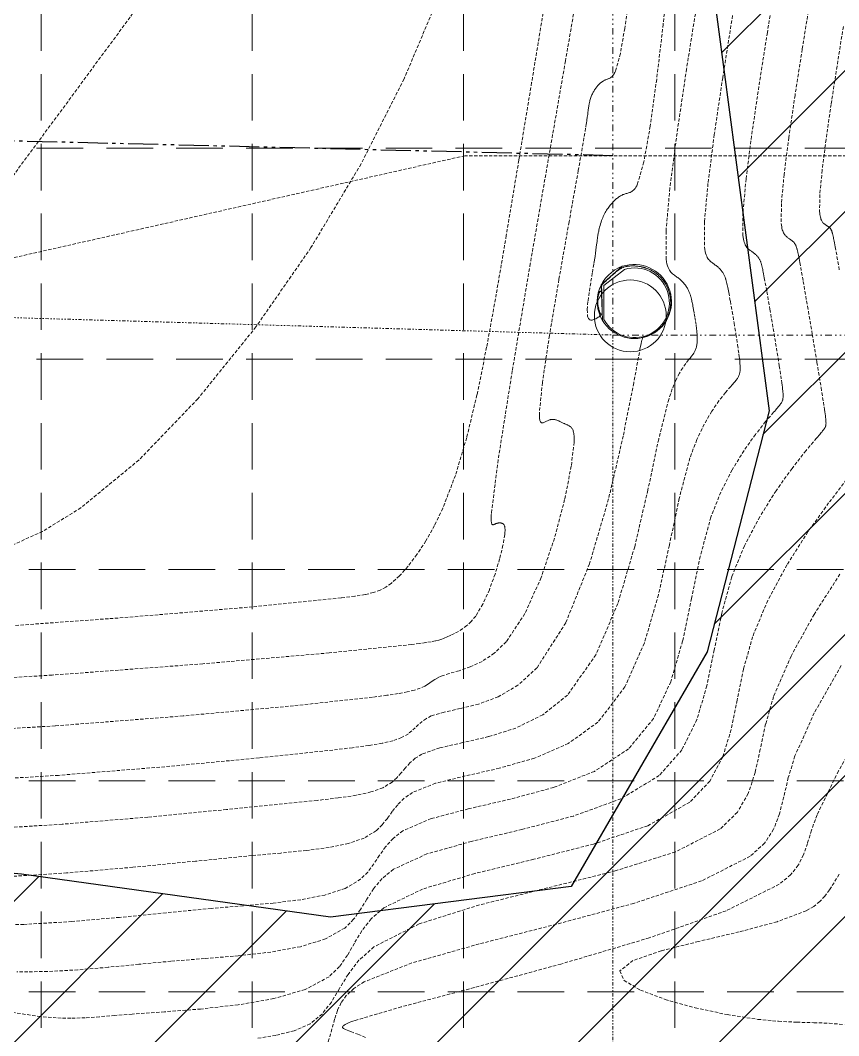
# Model space of a CAD drawing. Extents: x 299711 to 300729, y 199411 to 200048.
# Drawn here: x 300472.3 to 300533.8, y 199932.3 to 200008.7 of the extents above; entities that cross this region are included whole.
import ezdxf

# ---------------------------------------------------------------- set-up
doc = ezdxf.new("R2010")
doc.units = 0
doc.header["$MEASUREMENT"] = 0
for name, pattern in [('DIVIDE', [1.25, 0.5, -0.25, 0, -0.25, 0, -0.25]), ('DIVIDE2', [0.625, 0.25, -0.125, 0, -0.125, 0, -0.125]), ('HIDDEN', [0.375, 0.25, -0.125]), ('PHANTOM', [3.8, 2.25, -0.35, 0.25, -0.35, 0.25, -0.35])]:
    doc.linetypes.add(name, pattern=pattern)
for name, color, linetype in [('BASE-30', 252, 'Continuous'), ('BASE-39', 252, 'Continuous'), ('BOUND-13', 7, 'Continuous'), ('BOUND-17', 7, 'Continuous'), ('BOUND-30', 7, 'Continuous'), ('BOUND-9', 7, 'Continuous'), ('CONT-1', 252, 'Continuous'), ('CONT-2', 252, 'Continuous'), ('FIRM ON CONTOUR', 6, 'Continuous'), ('GRID', 254, 'HIDDEN'), ('PRO-ROW', 1, 'PHANTOM'), ('WATER', 5, 'Continuous')]:
    doc.layers.add(name, color=color, linetype=linetype)

msp = doc.modelspace()

# ---------------------------------------------------------------- hatches: boundary and pattern name
at = {"layer": 'WATER'}
h = msp.add_hatch(dxfattribs=at)
h.set_pattern_fill('ANSI31', color=256, scale=60, style=0)
h.paths.add_polyline_path([(300024.184, 199948.501), (300022.336, 199944.484), (300033.266, 199938.377), (300054.726, 199935.244), (300069.355, 199934.28), (300082.32, 199931.306), (300102.173, 199930.904), (300137.815, 199933.309), (300145.357, 199934.581), (300150.654, 199936.133), (300216.427, 199929.212), (300239.967, 199935.211), (300309.481, 199930.143), (300388.058, 199931.325), (300401.647, 199934.278), (300431.187, 199932.506), (300460.136, 199930.143), (300468.407, 199924.828), (300479.633, 199924.237), (300485.541, 199921.875), (300518.625, 199923.647), (300538.713, 199920.103), (300525.124, 199922.466), (300533.099, 199864.816), (300538.771, 199829.853), (300537.826, 199784.495), (300528.373, 199740.082), (300530.263, 199724.017), (300532.154, 199712.678), (300534.044, 199695.669), (300534.044, 199677.714), (300534.044, 199662.595), (300533.099, 199645.586), (300531.209, 199633.301), (300531.209, 199613.457), (300531.209, 199603.063), (300531.209, 199589.833), (300531.357, 199574.696), (300530.428, 199553.335), (300539.718, 199544.048), (300551.331, 199541.726), (300549.938, 199549.62), (300551.331, 199555.193), (300545.416, 199554.574), (300540.688, 199561.462), (300536.466, 199582.126), (300537.346, 199596.582), (300538.789, 199622.526), (300540.183, 199640.636), (300539.254, 199661.997), (300539.718, 199694.967), (300536.931, 199713.542), (300535.073, 199727.473), (300535.537, 199739.546), (300544.709, 199775.384), (300545.797, 199796.586), (300544.828, 199821.739), (300545.757, 199845.422), (300538.325, 199864.461), (300537.86, 199884.893), (300536.466, 199912.755), (300537.875, 199929.161), (300536.017, 199947.272), (300545.307, 199971.883), (300539.733, 199994.173), (300535.552, 200011.354), (300523.475, 200017.855), (300528.584, 199979.313), (300523.939, 199961.203), (300513.719, 199943.557), (300495.603, 199941.235), (300472.377, 199944.485), (300446.828, 199946.807), (300411.059, 199943.557), (300349.742, 199935.198), (300335.806, 199937.52), (300307.005, 199940.306), (300271.237, 199943.557), (300240.498, 199942.176), (300214.02, 199942.176), (300175.464, 199943.104), (300151.309, 199946.819), (300105.32, 199947.284), (300086.275, 199945.426), (300062.119, 199943.569), (300053.293, 199943.569)])

# ---------------------------------------------------------------- linework, layer by layer
at = {"layer": 'BASE-30', "linetype": 'Continuous', "lineweight": 0}
msp.add_lwpolyline([(300517.731, 199989.968), (300516.161, 199988.755), (300516.171, 199986.199)], dxfattribs=at)
msp.add_ellipse((300518.473, 199987.453), major_axis=(1.025, -2.413), ratio=0.999757, start_param=4.809221, end_param=9.310137, dxfattribs=at)
at = {"layer": 'BASE-39', "linetype": 'Continuous', "lineweight": 0}
msp.add_circle((300518.154, 199986.468), 2.7, dxfattribs=at)
at = {"layer": 'BOUND-13', "color": 7, "linetype": 'DIVIDE2', "lineweight": 0}
msp.add_lwpolyline([(300000.073, 199553.408), (300000.005, 200000.008), (300516.848, 199985.027), (300516.848, 199553.487), (300000.073, 199553.408)], dxfattribs=at)
at = {"layer": 'BOUND-17', "color": 7, "linetype": 'HIDDEN', "lineweight": 0}
msp.add_lwpolyline([(300612.406, 199998.518), (300505.724, 199998.516), (300434.951, 199982.513), (299854.88, 199982.499)], dxfattribs=at)
at = {"layer": 'BOUND-30', "color": 7, "linetype": 'DIVIDE', "lineweight": 0}
for p, q in [((300516.849, 200029.871), (300516.849, 199985.029)), ((300516.849, 199985.029), (300612.406, 199984.991))]:
    msp.add_line(p, q, dxfattribs=at)
at = {"layer": 'BOUND-9', "color": 253, "linetype": 'Continuous', "lineweight": 0}
msp.add_lwpolyline([(300517.554, 199990.196), (300515.972, 199988.804), (300516.061, 199986.12)], dxfattribs=at)
for centre, major_axis, ratio, start_param, end_param in [((300518.513, 199987.557), (-2.777, -0.626), 0.986353, 4.837919, 6.593322), ((300518.453, 199987.549), (-2.432, 1.404), 0.989991, 1.066022, 5.558304), ((300518.453, 199987.549), (-2.432, 1.404), 0.989991, 1.066022, 5.558304)]:
    msp.add_ellipse(centre, major_axis=major_axis, ratio=ratio, start_param=start_param, end_param=end_param, dxfattribs=at)
at = {"layer": 'CONT-1', "color": 25, "linetype": 'HIDDEN', "lineweight": 0}
for points in [[(300511.656, 200009.61), (300510.737, 200004.013), (300509.773, 199998.177), (300508.828, 199992.514), (300508.078, 199988.109), (300507.354, 199984.115), (300506.623, 199980.519), (300505.853, 199977.309), (300505.008, 199974.473), (300504.057, 199971.998), (300503.436, 199970.705), (300502.782, 199969.541), (300502.113, 199968.516), (300501.445, 199967.636), (300500.796, 199966.911), (300500.18, 199966.349), (300499.778, 199966.059), (300499.351, 199965.834), (300498.85, 199965.656), (300498.226, 199965.51), (300497.431, 199965.38), (300496.415, 199965.25), (300489.745, 199964.579), (300480.032, 199963.769), (300468.725, 199962.952)], [(300525.842, 200009.051), (300525.103, 200004.382), (300524.47, 200000.108), (300523.995, 199996.426), (300523.732, 199993.534), (300523.734, 199991.629), (300523.757, 199991.459), (300523.786, 199991.308), (300523.819, 199991.175), (300523.857, 199991.058), (300523.898, 199990.956), (300523.942, 199990.866), (300523.992, 199990.784), (300524.044, 199990.712), (300524.098, 199990.649), (300524.153, 199990.593), (300524.21, 199990.543), (300524.267, 199990.497), (300524.324, 199990.454), (300524.381, 199990.413), (300524.437, 199990.372), (300524.492, 199990.333), (300524.547, 199990.294), (300524.6, 199990.255), (300524.652, 199990.215), (300524.702, 199990.174), (300524.75, 199990.132), (300524.797, 199990.089), (300524.842, 199990.045), (300524.886, 199990), (300524.926, 199989.955), (300524.965, 199989.91), (300525.002, 199989.863), (300525.038, 199989.816), (300525.072, 199989.769), (300525.104, 199989.721), (300525.133, 199989.674), (300525.161, 199989.627), (300525.187, 199989.579), (300525.213, 199989.531), (300525.236, 199989.481), (300525.259, 199989.43), (300525.275, 199989.391), (300525.291, 199989.351), (300525.306, 199989.309), (300525.32, 199989.265), (300525.335, 199989.22), (300525.349, 199989.172), (300525.361, 199989.13), (300525.373, 199989.085), (300525.385, 199989.038), (300525.398, 199988.989), (300525.41, 199988.936), (300525.423, 199988.88), (300525.442, 199988.792), (300525.462, 199988.696), (300525.484, 199988.591), (300525.506, 199988.477), (300525.53, 199988.353), (300525.556, 199988.218), (300525.676, 199987.564), (300525.813, 199986.785), (300525.958, 199985.941), (300526.097, 199985.089), (300526.221, 199984.289), (300526.32, 199983.6), (300526.342, 199983.424), (300526.362, 199983.263), (300526.378, 199983.116), (300526.391, 199982.98), (300526.402, 199982.856), (300526.409, 199982.743), (300526.414, 199982.643), (300526.415, 199982.552), (300526.415, 199982.468), (300526.411, 199982.39), (300526.406, 199982.318), (300526.398, 199982.251), (300526.387, 199982.19), (300526.375, 199982.133), (300526.359, 199982.078), (300526.341, 199982.024), (300526.32, 199981.972), (300526.297, 199981.92), (300526.271, 199981.87), (300526.242, 199981.82), (300526.209, 199981.769), (300526.172, 199981.716), (300526.131, 199981.66), (300526.085, 199981.601), (300526.036, 199981.541), (300525.981, 199981.477), (300525.922, 199981.408), (300525.857, 199981.334), (300525.786, 199981.253), (300525.709, 199981.166), (300525.309, 199980.699), (300524.823, 199980.08), (300524.281, 199979.292), (300523.716, 199978.323), (300523.158, 199977.159), (300522.638, 199975.786), (300521.827, 199972.735), (300521.091, 199969.21), (300520.271, 199965.488), (300519.21, 199961.846), (300517.747, 199958.561), (300515.724, 199955.91), (300513.494, 199954.305), (300510.951, 199953.202), (300508.301, 199952.44), (300505.75, 199951.862), (300503.507, 199951.308), (300501.777, 199950.62), (300501.155, 199950.182), (300500.666, 199949.696), (300500.261, 199949.184), (300499.891, 199948.673), (300499.508, 199948.187), (300499.063, 199947.749), (300498.145, 199947.192), (300496.958, 199946.783), (300495.51, 199946.484), (300493.81, 199946.257), (300491.868, 199946.063), (300489.69, 199945.866), (300485.459, 199945.452), (300480.757, 199944.992), (300475.777, 199944.565), (300470.713, 199944.249)], [(300534.016, 199960.164), (300531.99, 199956.603), (300530.535, 199953.364), (300530.035, 199951.735), (300529.692, 199950.291), (300529.369, 199949.006), (300528.932, 199947.85), (300528.242, 199946.796), (300527.164, 199945.816), (300523.51, 199943.967), (300518.41, 199942.275), (300512.592, 199940.707), (300506.79, 199939.225), (300501.733, 199937.795), (300498.155, 199936.382), (300497.368, 199935.879), (300496.804, 199935.359), (300496.409, 199934.809), (300496.131, 199934.214), (300495.919, 199933.559), (300495.719, 199932.831), (300495.431, 199931.797)]]:
    msp.add_lwpolyline(points, dxfattribs=at)
at = {"layer": 'CONT-2', "color": 43, "linetype": 'HIDDEN', "lineweight": 0}
for points in [[(300506.587, 200029.871), (300506.811, 200029.034), (300507.071, 200026.152), (300506.83, 200022.622), (300506.103, 200018.559), (300504.903, 200014.074), (300503.246, 200009.28), (300501.145, 200004.289), (300497.91, 199997.896), (300494.146, 199991.601), (300490.005, 199985.635), (300485.64, 199980.23), (300481.204, 199975.617), (300476.847, 199972.03), (300473.965, 199970.252), (300471.113, 199968.965)], [(300494.227, 200029.871), (300494.2, 200029.825), (300488.288, 200020.4), (300480.553, 200008.939), (300471.743, 199996.997)], [(300521.116, 200012.947), (300520.626, 200008.395), (300520.137, 200004.257), (300519.652, 200000.739), (300519.172, 199998.048), (300518.696, 199996.39), (300518.635, 199996.261), (300518.574, 199996.151), (300518.513, 199996.058), (300518.452, 199995.981), (300518.391, 199995.917), (300518.33, 199995.864), (300518.269, 199995.821), (300518.208, 199995.787), (300518.147, 199995.759), (300518.086, 199995.737), (300518.026, 199995.718), (300517.967, 199995.702), (300517.904, 199995.685), (300517.842, 199995.668), (300517.781, 199995.65), (300517.72, 199995.631), (300517.66, 199995.61), (300517.6, 199995.587), (300517.538, 199995.559), (300517.476, 199995.527), (300517.414, 199995.493), (300517.353, 199995.456), (300517.293, 199995.415), (300517.234, 199995.372), (300517.181, 199995.331), (300517.129, 199995.288), (300517.077, 199995.244), (300517.025, 199995.197), (300516.974, 199995.149), (300516.923, 199995.099), (300516.867, 199995.041), (300516.81, 199994.982), (300516.755, 199994.921), (300516.7, 199994.858), (300516.645, 199994.793), (300516.591, 199994.726), (300516.535, 199994.651), (300516.48, 199994.574), (300516.426, 199994.494), (300516.373, 199994.413), (300516.322, 199994.328), (300516.273, 199994.242), (300516.221, 199994.145), (300516.171, 199994.046), (300516.124, 199993.945), (300516.079, 199993.842), (300516.036, 199993.738), (300515.997, 199993.633), (300515.955, 199993.513), (300515.916, 199993.392), (300515.881, 199993.272), (300515.848, 199993.152), (300515.819, 199993.033), (300515.792, 199992.915), (300515.777, 199992.845), (300515.763, 199992.775), (300515.749, 199992.705), (300515.737, 199992.635), (300515.725, 199992.564), (300515.713, 199992.493), (300515.698, 199992.392), (300515.683, 199992.288), (300515.668, 199992.18), (300515.653, 199992.066), (300515.637, 199991.945), (300515.621, 199991.817), (300515.596, 199991.625), (300515.569, 199991.414), (300515.537, 199991.183), (300515.501, 199990.931), (300515.46, 199990.655), (300515.412, 199990.354), (300515.298, 199989.683), (300515.175, 199988.956), (300515.058, 199988.224), (300514.967, 199987.537), (300514.92, 199986.947), (300514.934, 199986.504), (300514.946, 199986.435), (300514.962, 199986.375), (300514.98, 199986.322), (300515.002, 199986.277), (300515.027, 199986.239), (300515.055, 199986.208), (300515.095, 199986.178), (300515.139, 199986.158), (300515.187, 199986.149), (300515.238, 199986.147), (300515.291, 199986.153), (300515.347, 199986.165), (300515.416, 199986.187), (300515.487, 199986.215), (300515.556, 199986.249), (300515.624, 199986.286), (300515.688, 199986.325), (300515.748, 199986.365), (300515.777, 199986.386), (300515.804, 199986.406), (300515.829, 199986.425), (300515.851, 199986.444), (300515.872, 199986.463), (300515.89, 199986.48), (300515.897, 199986.488), (300515.904, 199986.495), (300515.911, 199986.502), (300515.917, 199986.51), (300515.922, 199986.517), (300515.927, 199986.524), (300515.934, 199986.535), (300515.939, 199986.547), (300515.944, 199986.559), (300515.947, 199986.571), (300515.949, 199986.583), (300515.958, 199986.577), (300515.953, 199986.596), (300515.945, 199986.615), (300515.935, 199986.636), (300515.924, 199986.657), (300515.912, 199986.68), (300515.879, 199986.666), (300515.868, 199986.732), (300515.85, 199986.786), (300515.83, 199986.842), (300515.81, 199986.901), (300515.791, 199986.96), (300515.772, 199987.022), (300515.787, 199987.028), (300515.781, 199987.046), (300515.776, 199987.065), (300515.771, 199987.083), (300515.765, 199987.102), (300515.76, 199987.121), (300515.747, 199987.177), (300515.736, 199987.235), (300515.726, 199987.294), (300515.718, 199987.355), (300515.712, 199987.416), (300515.709, 199987.478), (300515.708, 199987.504), (300515.707, 199987.531), (300515.707, 199987.558), (300515.707, 199987.585), (300515.707, 199987.612), (300515.708, 199987.639), (300515.711, 199987.7), (300515.716, 199987.761), (300515.723, 199987.821), (300515.731, 199987.88), (300515.741, 199987.938), (300515.753, 199987.994), (300515.76, 199988.022), (300515.767, 199988.048), (300515.774, 199988.074), (300515.781, 199988.1), (300515.789, 199988.124), (300515.797, 199988.148), (300515.814, 199988.191), (300515.832, 199988.23), (300515.85, 199988.264), (300515.869, 199988.292), (300515.887, 199988.313), (300515.905, 199988.327), (300515.917, 199988.332), (300515.928, 199988.333), (300515.939, 199988.33), (300515.949, 199988.323), (300515.958, 199988.312), (300515.966, 199988.298), (300515.971, 199988.286), (300515.976, 199988.273), (300515.98, 199988.259), (300515.983, 199988.243), (300515.987, 199988.225), (300515.99, 199988.206), (300515.994, 199988.178), (300515.997, 199988.148), (300516, 199988.116), (300516.003, 199988.081), (300516.006, 199988.044), (300516.008, 199988.005), (300516.015, 199987.857), (300516.02, 199987.692), (300516.025, 199987.517), (300516.028, 199987.338), (300516.031, 199987.164), (300516.034, 199987), (300516.034, 199986.978), (300516.035, 199986.956), (300516.035, 199986.935), (300516.035, 199986.915), (300516.036, 199986.894), (300516.036, 199986.874), (300516.037, 199986.818), (300516.038, 199986.766), (300516.039, 199986.717), (300516.041, 199986.673), (300516.042, 199986.633), (300516.043, 199986.597), (300516.043, 199986.59), (300516.043, 199986.582), (300516.044, 199986.576), (300516.044, 199986.569), (300516.044, 199986.563), (300516.044, 199986.557), (300516.045, 199986.537), (300516.046, 199986.519), (300516.046, 199986.506), (300516.047, 199986.495), (300516.047, 199986.488), (300516.048, 199986.486), (300516.048, 199986.486), (300516.048, 199986.491), (300516.048, 199986.498), (300516.048, 199986.509), (300516.048, 199986.523), (300516.048, 199986.54), (300516.048, 199986.544), (300516.048, 199986.547), (300516.048, 199986.551), (300516.048, 199986.555), (300516.048, 199986.559), (300516.048, 199986.564), (300516.047, 199986.592), (300516.047, 199986.623), (300516.046, 199986.658), (300516.046, 199986.697), (300516.045, 199986.739), (300516.044, 199986.785), (300516.043, 199986.827), (300516.042, 199986.871), (300516.042, 199986.917), (300516.041, 199986.965), (300516.04, 199987.016), (300516.039, 199987.068), (300516.035, 199987.252), (300516.031, 199987.448), (300516.027, 199987.65), (300516.022, 199987.851), (300516.018, 199988.041), (300516.013, 199988.215), (300516.012, 199988.25), (300516.011, 199988.283), (300516.01, 199988.315), (300516.009, 199988.346), (300516.008, 199988.375), (300516.007, 199988.403), (300516.004, 199988.46), (300516.002, 199988.511), (300516.001, 199988.557), (300515.999, 199988.598), (300515.999, 199988.634), (300515.999, 199988.666), (300515.999, 199988.671), (300516, 199988.676), (300516, 199988.681), (300516, 199988.686), (300516, 199988.69), (300516.001, 199988.695), (300516.002, 199988.706), (300516.003, 199988.716), (300516.004, 199988.726), (300516.006, 199988.736), (300516.008, 199988.745), (300516.01, 199988.754), (300516.012, 199988.757), (300516.013, 199988.761), (300516.014, 199988.764), (300516.015, 199988.768), (300516.016, 199988.771), (300516.018, 199988.775), (300516.019, 199988.778), (300516.02, 199988.78), (300516.021, 199988.783), (300516.022, 199988.786), (300516.024, 199988.789), (300516.025, 199988.791), (300516.026, 199988.795), (300516.028, 199988.798), (300516.03, 199988.802), (300516.032, 199988.805), (300516.034, 199988.809), (300516.036, 199988.812), (300516.038, 199988.815), (300516.04, 199988.819), (300516.042, 199988.822), (300516.044, 199988.825), (300516.047, 199988.828), (300516.049, 199988.832), (300516.056, 199988.842), (300516.064, 199988.852), (300516.073, 199988.863), (300516.082, 199988.874), (300516.092, 199988.885), (300516.103, 199988.898), (300516.107, 199988.902), (300516.111, 199988.906), (300516.115, 199988.91), (300516.119, 199988.915), (300516.123, 199988.919), (300516.127, 199988.924), (300516.129, 199988.927), (300516.132, 199988.929), (300516.134, 199988.932), (300516.137, 199988.934), (300516.139, 199988.937), (300516.142, 199988.939), (300516.162, 199988.96), (300516.185, 199988.983), (300516.209, 199989.008), (300516.236, 199989.033), (300516.263, 199989.06), (300516.169, 199988.965), (300516.506, 199989.262), (300516.843, 199989.559), (300517.18, 199989.856), (300517.201, 199989.874), (300517.222, 199989.893), (300517.265, 199989.929), (300517.286, 199989.947), (300517.258, 199989.911), (300517.294, 199989.936), (300517.329, 199989.96), (300517.363, 199989.982), (300517.397, 199990.002), (300517.43, 199990.022), (300517.462, 199990.04), (300517.493, 199990.056), (300517.524, 199990.072), (300517.555, 199990.086), (300517.585, 199990.1), (300517.615, 199990.112), (300517.644, 199990.123), (300517.677, 199990.135), (300517.71, 199990.145), (300517.743, 199990.155), (300517.776, 199990.164), (300517.809, 199990.172), (300517.842, 199990.179), (300517.869, 199990.185), (300517.896, 199990.19), (300517.924, 199990.195), (300517.951, 199990.199), (300517.979, 199990.203), (300518.007, 199990.206), (300518.047, 199990.211), (300518.087, 199990.215), (300518.128, 199990.218), (300518.169, 199990.22), (300518.21, 199990.222), (300518.251, 199990.224), (300518.286, 199990.225), (300518.321, 199990.225), (300518.356, 199990.225), (300518.391, 199990.225), (300518.426, 199990.224), (300518.461, 199990.223), (300518.503, 199990.221), (300518.545, 199990.219), (300518.587, 199990.216), (300518.629, 199990.212), (300518.672, 199990.208), (300518.714, 199990.203), (300518.75, 199990.199), (300518.786, 199990.194), (300518.822, 199990.189), (300518.858, 199990.183), (300518.894, 199990.177), (300518.93, 199990.171), (300518.972, 199990.162), (300519.014, 199990.153), (300519.056, 199990.144), (300519.098, 199990.134), (300519.139, 199990.123), (300519.181, 199990.112), (300519.216, 199990.102), (300519.252, 199990.091), (300519.287, 199990.08), (300519.322, 199990.068), (300519.357, 199990.056), (300519.392, 199990.043), (300519.431, 199990.028), (300519.471, 199990.013), (300519.51, 199989.997), (300519.549, 199989.98), (300519.588, 199989.963), (300519.626, 199989.945), (300519.659, 199989.929), (300519.692, 199989.912), (300519.725, 199989.895), (300519.758, 199989.878), (300519.79, 199989.86), (300519.822, 199989.841), (300519.858, 199989.82), (300519.894, 199989.799), (300519.929, 199989.776), (300519.964, 199989.754), (300519.998, 199989.73), (300520.033, 199989.707), (300520.063, 199989.685), (300520.093, 199989.663), (300520.122, 199989.641), (300520.152, 199989.618), (300520.181, 199989.595), (300520.21, 199989.571), (300520.242, 199989.543), (300520.274, 199989.516), (300520.305, 199989.487), (300520.336, 199989.458), (300520.367, 199989.429), (300520.397, 199989.399), (300520.423, 199989.373), (300520.448, 199989.346), (300520.474, 199989.32), (300520.498, 199989.292), (300520.523, 199989.265), (300520.546, 199989.237), (300520.574, 199989.205), (300520.6, 199989.172), (300520.626, 199989.138), (300520.652, 199989.105), (300520.677, 199989.071), (300520.701, 199989.036), (300520.722, 199989.006), (300520.743, 199988.976), (300520.763, 199988.945), (300520.782, 199988.914), (300520.801, 199988.882), (300520.82, 199988.851), (300520.841, 199988.813), (300520.862, 199988.776), (300520.882, 199988.738), (300520.901, 199988.699), (300520.92, 199988.66), (300520.938, 199988.622), (300520.953, 199988.589), (300520.968, 199988.556), (300520.982, 199988.522), (300520.995, 199988.489), (300521.008, 199988.455), (300521.021, 199988.421), (300521.036, 199988.38), (300521.05, 199988.338), (300521.063, 199988.296), (300521.076, 199988.254), (300521.088, 199988.212), (300521.1, 199988.17), (300521.108, 199988.135), (300521.117, 199988.101), (300521.124, 199988.066), (300521.132, 199988.031), (300521.139, 199987.996), (300521.145, 199987.962), (300521.153, 199987.918), (300521.16, 199987.874), (300521.166, 199987.831), (300521.171, 199987.787), (300521.176, 199987.744), (300521.18, 199987.701), (300521.183, 199987.668), (300521.185, 199987.635), (300521.187, 199987.602), (300521.189, 199987.57), (300521.19, 199987.537), (300521.19, 199987.505), (300521.191, 199987.461), (300521.191, 199987.418), (300521.19, 199987.375), (300521.188, 199987.332), (300521.186, 199987.289), (300521.183, 199987.247), (300521.182, 199987.228), (300521.18, 199987.209), (300521.178, 199987.191), (300521.177, 199987.172), (300521.175, 199987.154), (300521.172, 199987.136), (300521.17, 199987.112), (300521.166, 199987.089), (300521.163, 199987.066), (300521.16, 199987.043), (300521.156, 199987.02), (300521.152, 199986.997), (300521.144, 199986.954), (300521.135, 199986.911), (300521.126, 199986.868), (300521.115, 199986.825), (300521.104, 199986.782), (300521.092, 199986.738), (300521.084, 199986.71), (300521.076, 199986.681), (300521.067, 199986.653), (300521.057, 199986.625), (300521.048, 199986.596), (300521.038, 199986.568), (300521.021, 199986.522), (300521.004, 199986.476), (300520.985, 199986.431), (300520.966, 199986.385), (300520.946, 199986.34), (300520.925, 199986.295), (300520.912, 199986.269), (300520.899, 199986.242), (300520.886, 199986.216), (300520.872, 199986.19), (300520.858, 199986.164), (300520.844, 199986.139), (300520.819, 199986.093), (300520.792, 199986.047), (300520.764, 199986.003), (300520.736, 199985.958), (300520.706, 199985.914), (300520.676, 199985.871), (300520.661, 199985.849), (300520.645, 199985.827), (300520.628, 199985.806), (300520.612, 199985.785), (300520.595, 199985.764), (300520.578, 199985.743), (300520.543, 199985.701), (300520.507, 199985.659), (300520.469, 199985.619), (300520.43, 199985.581), (300520.391, 199985.543), (300520.35, 199985.508), (300520.332, 199985.493), (300520.314, 199985.478), (300520.296, 199985.464), (300520.277, 199985.45), (300520.259, 199985.437), (300520.247, 199985.426), (300520.198, 199985.393), (300520.149, 199985.361), (300520.098, 199985.332), (300520.046, 199985.304), (300519.993, 199985.277), (300519.934, 199985.214), (300519.924, 199985.22), (300519.913, 199985.215), (300519.902, 199985.211), (300519.891, 199985.207), (300519.88, 199985.203), (300519.888, 199985.167), (300519.815, 199985.147), (300519.748, 199985.117), (300519.682, 199985.087), (300519.614, 199985.056), (300519.547, 199985.026), (300519.481, 199984.959), (300519.475, 199984.995), (300519.47, 199984.993), (300519.465, 199984.991), (300519.46, 199984.989), (300519.454, 199984.987), (300519.46, 199984.949), (300519.391, 199984.96), (300519.331, 199984.94), (300519.271, 199984.918), (300519.211, 199984.893), (300519.152, 199984.866), (300519.094, 199984.836), (300519.061, 199984.749), (300519.03, 199984.649), (300518.999, 199984.533), (300518.969, 199984.401), (300518.937, 199984.254), (300518.904, 199984.089), (300518.409, 199981.424), (300517.621, 199977.428), (300516.521, 199972.694), (300515.087, 199967.814), (300513.3, 199963.38), (300511.138, 199959.987), (300509.708, 199958.682), (300508.219, 199957.816), (300506.747, 199957.271), (300505.368, 199956.928), (300504.159, 199956.669), (300503.194, 199956.377), (300502.822, 199956.184), (300502.51, 199955.965), (300502.238, 199955.73), (300501.987, 199955.49), (300501.736, 199955.256), (300501.466, 199955.04), (300500.955, 199954.75), (300500.311, 199954.515), (300499.503, 199954.321), (300498.5, 199954.149), (300497.269, 199953.985), (300495.779, 199953.812), (300490.248, 199953.223), (300483.15, 199952.551), (300475.157, 199951.908), (300466.942, 199951.407)], [(300529.147, 200012.024), (300528.461, 200007.789), (300527.821, 200003.723), (300527.272, 199999.995), (300526.858, 199996.774), (300526.625, 199994.228), (300526.619, 199992.528), (300526.638, 199992.372), (300526.661, 199992.234), (300526.688, 199992.111), (300526.72, 199992.002), (300526.754, 199991.906), (300526.792, 199991.822), (300526.833, 199991.744), (300526.878, 199991.676), (300526.923, 199991.616), (300526.971, 199991.563), (300527.02, 199991.516), (300527.069, 199991.473), (300527.118, 199991.433), (300527.167, 199991.396), (300527.215, 199991.361), (300527.264, 199991.326), (300527.311, 199991.293), (300527.357, 199991.26), (300527.402, 199991.227), (300527.446, 199991.193), (300527.488, 199991.16), (300527.529, 199991.125), (300527.569, 199991.091), (300527.607, 199991.056), (300527.642, 199991.02), (300527.676, 199990.985), (300527.709, 199990.948), (300527.739, 199990.911), (300527.769, 199990.874), (300527.797, 199990.836), (300527.822, 199990.799), (300527.846, 199990.761), (300527.87, 199990.721), (300527.892, 199990.681), (300527.913, 199990.638), (300527.933, 199990.594), (300527.947, 199990.559), (300527.961, 199990.522), (300527.975, 199990.484), (300527.989, 199990.443), (300528.002, 199990.4), (300528.016, 199990.353), (300528.027, 199990.311), (300528.039, 199990.266), (300528.051, 199990.219), (300528.063, 199990.168), (300528.075, 199990.113), (300528.088, 199990.055), (300528.108, 199989.962), (300528.129, 199989.858), (300528.152, 199989.745), (300528.176, 199989.62), (300528.202, 199989.483), (300528.23, 199989.334), (300528.419, 199988.291), (300528.649, 199986.973), (300528.898, 199985.515), (300529.141, 199984.049), (300529.356, 199982.709), (300529.519, 199981.627), (300529.545, 199981.436), (300529.569, 199981.263), (300529.588, 199981.107), (300529.605, 199980.966), (300529.618, 199980.839), (300529.629, 199980.726), (300529.636, 199980.628), (300529.64, 199980.541), (300529.642, 199980.462), (300529.642, 199980.39), (300529.638, 199980.325), (300529.632, 199980.266), (300529.624, 199980.213), (300529.614, 199980.164), (300529.601, 199980.117), (300529.584, 199980.071), (300529.565, 199980.026), (300529.542, 199979.98), (300529.517, 199979.936), (300529.488, 199979.891), (300529.455, 199979.843), (300529.418, 199979.792), (300529.376, 199979.738), (300529.328, 199979.679), (300529.277, 199979.617), (300529.219, 199979.55), (300529.156, 199979.477), (300529.086, 199979.397), (300529.01, 199979.31), (300528.927, 199979.215), (300528.329, 199978.516), (300527.566, 199977.554), (300526.704, 199976.34), (300525.813, 199974.889), (300524.959, 199973.211), (300524.211, 199971.321), (300523.412, 199968.378), (300522.765, 199965.218), (300522.088, 199962.017), (300521.196, 199958.948), (300519.903, 199956.183), (300518.027, 199953.897), (300515.452, 199952.203), (300512.393, 199950.997), (300509.137, 199950.114), (300505.971, 199949.387), (300503.183, 199948.649), (300501.06, 199947.734), (300500.32, 199947.166), (300499.753, 199946.541), (300499.292, 199945.891), (300498.87, 199945.245), (300498.421, 199944.634), (300497.879, 199944.088), (300496.715, 199943.4), (300495.199, 199942.905), (300493.382, 199942.555), (300491.315, 199942.302), (300489.052, 199942.098), (300486.642, 199941.896), (300483.259, 199941.573), (300479.752, 199941.225), (300476.165, 199940.912), (300472.546, 199940.69), (300468.937, 199940.619)], [(300514.079, 200010.289), (300513.28, 200005.641), (300512.051, 199998.588), (300510.635, 199990.394), (300509.277, 199982.322), (300508.22, 199975.633), (300507.709, 199971.592), (300507.704, 199971.509), (300507.699, 199971.431), (300507.696, 199971.359), (300507.694, 199971.291), (300507.693, 199971.229), (300507.693, 199971.171), (300507.694, 199971.103), (300507.697, 199971.043), (300507.701, 199970.99), (300507.707, 199970.943), (300507.714, 199970.903), (300507.723, 199970.869), (300507.735, 199970.835), (300507.748, 199970.808), (300507.763, 199970.788), (300507.779, 199970.773), (300507.797, 199970.764), (300507.815, 199970.76), (300507.836, 199970.759), (300507.857, 199970.761), (300507.879, 199970.767), (300507.902, 199970.774), (300507.925, 199970.784), (300507.949, 199970.794), (300507.955, 199970.797), (300507.961, 199970.799), (300507.967, 199970.802), (300507.973, 199970.805), (300507.979, 199970.808), (300507.985, 199970.81), (300508.007, 199970.82), (300508.029, 199970.829), (300508.052, 199970.839), (300508.074, 199970.847), (300508.096, 199970.856), (300508.118, 199970.863), (300508.142, 199970.87), (300508.165, 199970.877), (300508.188, 199970.882), (300508.211, 199970.887), (300508.235, 199970.891), (300508.258, 199970.894), (300508.281, 199970.896), (300508.305, 199970.897), (300508.328, 199970.898), (300508.351, 199970.898), (300508.374, 199970.896), (300508.397, 199970.894), (300508.419, 199970.891), (300508.441, 199970.887), (300508.463, 199970.882), (300508.484, 199970.876), (300508.505, 199970.869), (300508.525, 199970.86), (300508.545, 199970.851), (300508.564, 199970.84), (300508.583, 199970.828), (300508.6, 199970.814), (300508.618, 199970.798), (300508.634, 199970.78), (300508.649, 199970.76), (300508.663, 199970.739), (300508.676, 199970.714), (300508.688, 199970.687), (300508.699, 199970.657), (300508.709, 199970.624), (300508.717, 199970.591), (300508.723, 199970.554), (300508.729, 199970.514), (300508.733, 199970.471), (300508.735, 199970.424), (300508.737, 199970.373), (300508.736, 199970.323), (300508.735, 199970.27), (300508.732, 199970.213), (300508.728, 199970.152), (300508.722, 199970.087), (300508.715, 199970.019), (300508.58, 199969.221), (300508.332, 199968.194), (300507.987, 199967.044), (300507.562, 199965.873), (300507.072, 199964.787), (300506.533, 199963.889), (300506.202, 199963.487), (300505.869, 199963.17), (300505.541, 199962.923), (300505.226, 199962.731), (300504.933, 199962.58), (300504.671, 199962.454), (300504.553, 199962.397), (300504.441, 199962.342), (300504.332, 199962.29), (300504.222, 199962.24), (300504.108, 199962.193), (300503.987, 199962.148), (300503.771, 199962.082), (300503.511, 199962.018), (300503.19, 199961.956), (300502.791, 199961.891), (300502.297, 199961.823), (300501.691, 199961.747), (300495.505, 199961.116), (300486.019, 199960.296), (300474.678, 199959.447), (300462.93, 199958.726)], [(300518.074, 200010.507), (300517.738, 200008.092), (300517.406, 200006.205), (300517.077, 200004.978), (300517.035, 200004.874), (300516.993, 200004.782), (300516.951, 200004.702), (300516.909, 200004.632), (300516.867, 200004.571), (300516.825, 200004.52), (300516.783, 200004.475), (300516.741, 200004.437), (300516.699, 200004.404), (300516.657, 200004.377), (300516.616, 200004.354), (300516.575, 200004.333), (300516.532, 200004.314), (300516.489, 200004.296), (300516.446, 200004.28), (300516.404, 200004.264), (300516.362, 200004.248), (300516.321, 200004.232), (300516.277, 200004.213), (300516.234, 200004.193), (300516.191, 200004.172), (300516.149, 200004.15), (300516.107, 200004.125), (300516.065, 200004.099), (300516.028, 200004.074), (300515.992, 200004.048), (300515.955, 200004.02), (300515.919, 200003.991), (300515.883, 200003.96), (300515.848, 200003.928), (300515.809, 200003.891), (300515.77, 200003.852), (300515.732, 200003.811), (300515.694, 200003.769), (300515.657, 200003.725), (300515.62, 200003.68), (300515.582, 200003.63), (300515.544, 200003.578), (300515.507, 200003.524), (300515.472, 200003.47), (300515.437, 200003.413), (300515.404, 200003.356), (300515.369, 200003.293), (300515.335, 200003.228), (300515.304, 200003.163), (300515.274, 200003.097), (300515.246, 200003.032), (300515.219, 200002.966), (300515.192, 200002.892), (300515.167, 200002.819), (300515.144, 200002.746), (300515.123, 200002.674), (300515.104, 200002.603), (300515.088, 200002.534), (300515.078, 200002.492), (300515.069, 200002.45), (300515.061, 200002.408), (300515.054, 200002.365), (300515.046, 200002.322), (300515.039, 200002.277), (300515.029, 200002.212), (300515.02, 200002.143), (300515.009, 200002.067), (300514.998, 200001.983), (300514.986, 200001.89), (300514.973, 200001.785), (300514.95, 200001.618), (300514.923, 200001.42), (300514.889, 200001.187), (300514.847, 200000.912), (300514.797, 200000.591), (300514.736, 200000.217), (300514.243, 199997.392), (300513.551, 199993.533), (300512.786, 199989.21), (300512.075, 199984.994), (300511.544, 199981.453), (300511.319, 199979.157), (300511.318, 199979.05), (300511.319, 199978.953), (300511.323, 199978.866), (300511.329, 199978.788), (300511.337, 199978.719), (300511.347, 199978.658), (300511.363, 199978.592), (300511.383, 199978.538), (300511.406, 199978.496), (300511.431, 199978.464), (300511.459, 199978.442), (300511.489, 199978.428), (300511.529, 199978.421), (300511.571, 199978.424), (300511.615, 199978.434), (300511.662, 199978.45), (300511.71, 199978.47), (300511.759, 199978.494), (300511.811, 199978.52), (300511.864, 199978.547), (300511.917, 199978.574), (300511.971, 199978.6), (300512.024, 199978.623), (300512.078, 199978.644), (300512.091, 199978.648), (300512.105, 199978.653), (300512.118, 199978.657), (300512.132, 199978.661), (300512.145, 199978.664), (300512.159, 199978.667), (300512.206, 199978.676), (300512.253, 199978.682), (300512.3, 199978.684), (300512.346, 199978.683), (300512.393, 199978.679), (300512.439, 199978.673), (300512.487, 199978.663), (300512.534, 199978.651), (300512.582, 199978.637), (300512.629, 199978.62), (300512.676, 199978.603), (300512.723, 199978.583), (300512.771, 199978.562), (300512.819, 199978.541), (300512.867, 199978.518), (300512.915, 199978.495), (300512.963, 199978.472), (300513.01, 199978.449), (300513.057, 199978.427), (300513.104, 199978.405), (300513.151, 199978.383), (300513.198, 199978.362), (300513.244, 199978.341), (300513.291, 199978.321), (300513.336, 199978.301), (300513.38, 199978.281), (300513.424, 199978.261), (300513.468, 199978.241), (300513.511, 199978.219), (300513.553, 199978.196), (300513.593, 199978.173), (300513.631, 199978.147), (300513.669, 199978.118), (300513.705, 199978.085), (300513.739, 199978.048), (300513.771, 199978.005), (300513.799, 199977.96), (300513.825, 199977.91), (300513.849, 199977.852), (300513.87, 199977.786), (300513.889, 199977.712), (300513.904, 199977.628), (300513.915, 199977.543), (300513.924, 199977.447), (300513.93, 199977.342), (300513.932, 199977.227), (300513.931, 199977.1), (300513.927, 199976.962), (300513.716, 199975.163), (300513.216, 199972.649), (300512.452, 199969.745), (300511.448, 199966.777), (300510.23, 199964.07), (300508.823, 199961.95), (300507.929, 199961.091), (300507.016, 199960.483), (300506.121, 199960.066), (300505.283, 199959.781), (300504.538, 199959.566), (300503.925, 199959.362), (300503.676, 199959.247), (300503.459, 199959.123), (300503.263, 199958.995), (300503.079, 199958.867), (300502.896, 199958.742), (300502.705, 199958.624), (300502.358, 199958.458), (300501.93, 199958.313), (300501.39, 199958.181), (300500.706, 199958.054), (300499.846, 199957.926), (300498.779, 199957.787), (300492.834, 199957.139), (300484.542, 199956.376), (300474.921, 199955.63), (300464.989, 199955.03)], [(300523.222, 200010.31), (300522.383, 200005.035), (300521.666, 200000.213), (300521.131, 199996.071), (300520.839, 199992.834), (300520.849, 199990.728), (300520.877, 199990.543), (300520.911, 199990.381), (300520.95, 199990.239), (300520.994, 199990.115), (300521.042, 199990.006), (300521.094, 199989.912), (300521.151, 199989.826), (300521.211, 199989.751), (300521.273, 199989.686), (300521.336, 199989.627), (300521.401, 199989.574), (300521.466, 199989.525), (300521.531, 199989.478), (300521.595, 199989.433), (300521.658, 199989.388), (300521.721, 199989.344), (300521.783, 199989.299), (300521.843, 199989.253), (300521.901, 199989.205), (300521.957, 199989.157), (300522.012, 199989.106), (300522.064, 199989.054), (300522.115, 199989), (300522.164, 199988.945), (300522.21, 199988.89), (300522.254, 199988.833), (300522.296, 199988.776), (300522.336, 199988.717), (300522.375, 199988.659), (300522.411, 199988.599), (300522.445, 199988.542), (300522.477, 199988.484), (300522.507, 199988.426), (300522.536, 199988.368), (300522.563, 199988.309), (300522.588, 199988.25), (300522.606, 199988.206), (300522.623, 199988.161), (300522.64, 199988.116), (300522.656, 199988.07), (300522.671, 199988.024), (300522.686, 199987.976), (300522.699, 199987.934), (300522.711, 199987.892), (300522.723, 199987.848), (300522.734, 199987.803), (300522.746, 199987.757), (300522.758, 199987.708), (300522.775, 199987.634), (300522.792, 199987.555), (300522.81, 199987.472), (300522.828, 199987.383), (300522.847, 199987.29), (300522.866, 199987.191), (300522.914, 199986.932), (300522.964, 199986.65), (300523.013, 199986.355), (300523.059, 199986.055), (300523.101, 199985.761), (300523.136, 199985.481), (300523.15, 199985.348), (300523.163, 199985.222), (300523.173, 199985.101), (300523.18, 199984.985), (300523.186, 199984.875), (300523.188, 199984.77), (300523.189, 199984.675), (300523.187, 199984.583), (300523.183, 199984.496), (300523.177, 199984.413), (300523.168, 199984.333), (300523.156, 199984.257), (300523.144, 199984.187), (300523.128, 199984.12), (300523.111, 199984.056), (300523.091, 199983.993), (300523.068, 199983.932), (300523.043, 199983.872), (300523.017, 199983.817), (300522.988, 199983.762), (300522.956, 199983.707), (300522.921, 199983.653), (300522.883, 199983.597), (300522.841, 199983.54), (300522.798, 199983.484), (300522.75, 199983.425), (300522.699, 199983.363), (300522.644, 199983.297), (300522.585, 199983.227), (300522.523, 199983.15), (300522.322, 199982.894), (300522.094, 199982.567), (300521.845, 199982.15), (300521.582, 199981.626), (300521.311, 199980.977), (300521.04, 199980.183), (300520.289, 199977.193), (300519.473, 199973.36), (300518.485, 199969.101), (300517.219, 199964.833), (300515.568, 199960.973), (300513.427, 199957.937), (300511.573, 199956.458), (300509.552, 199955.466), (300507.497, 199954.818), (300505.545, 199954.369), (300503.83, 199953.977), (300502.488, 199953.499), (300501.989, 199953.189), (300501.585, 199952.838), (300501.243, 199952.466), (300500.929, 199952.091), (300500.611, 199951.731), (300500.256, 199951.404), (300499.553, 199950.979), (300498.656, 199950.656), (300497.544, 199950.408), (300496.2, 199950.207), (300494.605, 199950.025), (300492.741, 199949.836), (300487.79, 199949.335), (300481.89, 199948.767), (300475.442, 199948.231), (300468.847, 199947.822)], [(300531.66, 200010.13), (300531.08, 200006.522), (300530.539, 200003.056), (300530.072, 199999.872), (300529.719, 199997.111), (300529.517, 199994.914), (300529.503, 199993.423), (300529.518, 199993.284), (300529.536, 199993.159), (300529.558, 199993.047), (300529.583, 199992.947), (300529.611, 199992.858), (300529.642, 199992.78), (300529.676, 199992.707), (300529.712, 199992.644), (300529.75, 199992.587), (300529.789, 199992.538), (300529.83, 199992.494), (300529.871, 199992.454), (300529.912, 199992.418), (300529.953, 199992.385), (300529.994, 199992.354), (300530.035, 199992.325), (300530.075, 199992.297), (300530.114, 199992.27), (300530.153, 199992.244), (300530.19, 199992.218), (300530.226, 199992.192), (300530.261, 199992.166), (300530.294, 199992.139), (300530.327, 199992.113), (300530.357, 199992.087), (300530.386, 199992.06), (300530.414, 199992.033), (300530.44, 199992.005), (300530.465, 199991.977), (300530.489, 199991.948), (300530.511, 199991.919), (300530.532, 199991.888), (300530.552, 199991.856), (300530.572, 199991.822), (300530.59, 199991.786), (300530.608, 199991.747), (300530.621, 199991.716), (300530.634, 199991.683), (300530.646, 199991.647), (300530.659, 199991.608), (300530.672, 199991.567), (300530.684, 199991.521), (300530.695, 199991.48), (300530.706, 199991.436), (300530.718, 199991.389), (300530.73, 199991.338), (300530.742, 199991.283), (300530.755, 199991.224), (300530.775, 199991.129), (300530.796, 199991.024), (300530.819, 199990.908), (300530.843, 199990.78), (300530.87, 199990.641), (300530.898, 199990.487), (300531.153, 199989.065), (300531.478, 199987.19), (300531.836, 199985.085), (300532.188, 199982.973), (300532.497, 199981.077), (300532.725, 199979.62), (300532.754, 199979.427), (300532.779, 199979.253), (300532.801, 199979.097), (300532.82, 199978.958), (300532.835, 199978.833), (300532.848, 199978.723), (300532.857, 199978.629), (300532.864, 199978.546), (300532.868, 199978.472), (300532.869, 199978.406), (300532.868, 199978.347), (300532.863, 199978.293), (300532.857, 199978.247), (300532.848, 199978.203), (300532.836, 199978.162), (300532.822, 199978.122), (300532.803, 199978.082), (300532.781, 199978.041), (300532.757, 199978.002), (300532.729, 199977.96), (300532.696, 199977.915), (300532.659, 199977.866), (300532.616, 199977.814), (300532.568, 199977.755), (300532.516, 199977.694), (300532.458, 199977.626), (300532.394, 199977.551), (300532.323, 199977.469), (300532.245, 199977.379), (300532.16, 199977.281), (300531.367, 199976.337), (300530.313, 199974.995), (300529.114, 199973.316), (300527.883, 199971.357), (300526.733, 199969.176), (300525.779, 199966.832), (300525.029, 199964.105), (300524.471, 199961.345), (300523.914, 199958.647), (300523.165, 199956.108), (300522.034, 199953.824), (300520.329, 199951.891), (300517.444, 199950.142), (300513.877, 199948.845), (300510.006, 199947.834), (300506.208, 199946.94), (300502.861, 199945.999), (300500.343, 199944.844), (300499.488, 199944.141), (300498.849, 199943.378), (300498.338, 199942.59), (300497.867, 199941.812), (300497.349, 199941.078), (300496.696, 199940.425), (300495.244, 199939.605), (300493.348, 199939.02), (300491.122, 199938.616), (300488.682, 199938.335), (300486.142, 199938.124), (300483.62, 199937.926), (300481.212, 199937.701), (300478.891, 199937.472), (300476.617, 199937.276), (300474.345, 199937.149), (300472.033, 199937.129)], [(300534.173, 200008.236), (300533.698, 200005.251), (300533.254, 200002.379), (300532.871, 199999.736), (300532.578, 199997.434), (300532.407, 199995.589), (300532.387, 199994.314), (300532.398, 199994.192), (300532.411, 199994.081), (300532.428, 199993.982), (300532.447, 199993.892), (300532.468, 199993.812), (300532.492, 199993.741), (300532.519, 199993.674), (300532.547, 199993.616), (300532.577, 199993.564), (300532.608, 199993.519), (300532.64, 199993.478), (300532.673, 199993.443), (300532.706, 199993.41), (300532.74, 199993.381), (300532.773, 199993.355), (300532.806, 199993.331), (300532.839, 199993.309), (300532.871, 199993.287), (300532.902, 199993.267), (300532.933, 199993.248), (300532.962, 199993.229), (300532.991, 199993.211), (300533.019, 199993.193), (300533.046, 199993.174), (300533.071, 199993.156), (300533.095, 199993.138), (300533.118, 199993.119), (300533.14, 199993.099), (300533.161, 199993.078), (300533.182, 199993.057), (300533.2, 199993.035), (300533.218, 199993.011), (300533.236, 199992.985), (300533.252, 199992.956), (300533.268, 199992.925), (300533.284, 199992.891), (300533.296, 199992.862), (300533.307, 199992.832), (300533.319, 199992.798), (300533.331, 199992.761), (300533.343, 199992.722), (300533.355, 199992.678), (300533.365, 199992.638), (300533.376, 199992.595), (300533.387, 199992.548), (300533.398, 199992.498), (300533.41, 199992.444), (300533.423, 199992.386), (300533.442, 199992.293), (300533.463, 199992.189), (300533.485, 199992.075), (300533.509, 199991.95), (300533.535, 199991.812), (300533.563, 199991.663), (300533.882, 199989.873)], [(300534.418, 199974.151), (300533.065, 199972.399), (300531.514, 199970.22), (300529.933, 199967.734), (300528.489, 199965.065), (300527.35, 199962.334), (300526.671, 199959.905), (300526.195, 199957.566), (300525.737, 199955.355), (300525.112, 199953.312), (300524.136, 199951.475), (300522.626, 199949.886), (300519.465, 199948.119), (300515.399, 199946.742), (300510.905, 199945.595), (300506.461, 199944.52), (300502.543, 199943.358), (300499.627, 199941.95), (300498.665, 199941.111), (300497.961, 199940.21), (300497.406, 199939.285), (300496.885, 199938.375), (300496.288, 199937.52), (300495.503, 199936.757), (300493.7, 199935.797), (300491.35, 199935.112), (300488.664, 199934.643), (300485.852, 199934.332), (300483.126, 199934.121), (300480.697, 199933.951), (300479.399, 199933.844), (300478.24, 199933.746), (300477.161, 199933.673), (300476.101, 199933.64), (300474.999, 199933.662), (300473.794, 199933.756), (300470.709, 199934.225)], [(300533.914, 199967.041), (300531.974, 199964.014), (300530.237, 199960.878), (300528.928, 199957.836), (300528.331, 199955.77), (300527.924, 199953.866), (300527.543, 199952.124), (300527.025, 199950.545), (300526.204, 199949.13), (300524.917, 199947.879), (300521.544, 199946.146), (300517.019, 199944.715), (300511.916, 199943.435), (300506.808, 199942.158), (300502.271, 199940.733), (300498.877, 199939.009), (300497.753, 199937.999), (300496.932, 199936.932), (300496.283, 199935.865), (300495.679, 199934.854), (300494.989, 199933.955), (300494.085, 199933.224), (300492.883, 199932.698), (300491.509, 199932.351), (300490.142, 199932.135)], [(300536.127, 199956.165), (300533.807, 199952.238), (300532.193, 199948.93), (300531.782, 199947.781), (300531.475, 199946.793), (300531.175, 199945.929), (300530.785, 199945.152), (300530.208, 199944.424), (300529.346, 199943.711), (300525.356, 199941.72), (300519.573, 199939.681), (300512.944, 199937.715), (300506.417, 199935.945), (300500.938, 199934.49), (300497.456, 199933.473), (300497.292, 199933.415), (300497.147, 199933.36), (300497.018, 199933.308), (300496.906, 199933.259), (300496.81, 199933.213), (300496.729, 199933.17), (300496.647, 199933.119), (300496.587, 199933.072), (300496.547, 199933.029), (300496.527, 199932.989), (300496.524, 199932.951), (300496.537, 199932.916), (300496.58, 199932.871), (300496.648, 199932.828), (300496.741, 199932.785), (300496.856, 199932.739), (300496.991, 199932.689), (300497.144, 199932.633), (300497.677, 199932.428), (300498.349, 199932.157)], [(300533.865, 199944.47), (300533.476, 199943.83), (300533.128, 199943.285), (300532.782, 199942.818), (300532.402, 199942.412), (300531.949, 199942.053), (300531.387, 199941.723), (300529.19, 199940.892), (300526.34, 199940.133), (300523.285, 199939.413), (300520.474, 199938.704), (300518.355, 199937.976), (300517.377, 199937.197), (300517.691, 199936.482), (300518.909, 199935.752), (300520.776, 199935.05), (300523.039, 199934.422), (300525.444, 199933.909), (300527.738, 199933.555), (300529.301, 199933.408), (300530.688, 199933.339), (300531.945, 199933.304), (300533.112, 199933.259), (300534.235, 199933.161)]]:
    msp.add_lwpolyline(points, dxfattribs=at)
at = {"layer": 'FIRM ON CONTOUR', "color": 25, "linetype": 'HIDDEN', "lineweight": 0}
msp.add_lwpolyline([(300511.656, 200009.61), (300510.737, 200004.013), (300509.773, 199998.177), (300508.828, 199992.514), (300508.078, 199988.109), (300507.354, 199984.115), (300506.623, 199980.519), (300505.853, 199977.309), (300505.008, 199974.473), (300504.057, 199971.998), (300503.436, 199970.705), (300502.782, 199969.541), (300502.113, 199968.516), (300501.445, 199967.636), (300500.796, 199966.911), (300500.18, 199966.349), (300499.778, 199966.059), (300499.351, 199965.834), (300498.85, 199965.656), (300498.226, 199965.51), (300497.431, 199965.38), (300496.415, 199965.25), (300489.745, 199964.579), (300480.032, 199963.769), (300468.725, 199962.952)], dxfattribs=at)
at = {"layer": 'GRID', "color": 252, "linetype": 'HIDDEN', "lineweight": 0, "ltscale": 14}
for p, q in [((300473.854, 200030.908), (300473.854, 199474.995)), ((300489.735, 200030.908), (300489.735, 199474.995)), ((300505.617, 200030.908), (300505.617, 199474.995)), ((300521.498, 200030.908), (300521.498, 199474.995)), ((299728.02, 199999.094), (300712.658, 199999.094)), ((299728.02, 199983.213), (300712.658, 199983.213)), ((299727.435, 199967.383), (300712.073, 199967.383)), ((299727.435, 199951.502), (300712.073, 199951.502)), ((299727.435, 199935.621), (300712.073, 199935.621))]:
    msp.add_line(p, q, dxfattribs=at)
at = {"layer": 'PRO-ROW', "color": 7, "flags": 128}
msp.add_lwpolyline([(300516.849, 199998.516), (300025.004, 200010.542), (300025.004, 200010.542, -0.348707), (300000.652, 200029.871, -0.348707)], format="xyb", dxfattribs=at)
at = {"layer": 'WATER', "flags": 128}
msp.add_lwpolyline([(300544.709, 199775.384), (300545.797, 199796.586), (300544.828, 199821.739), (300545.757, 199845.422), (300538.325, 199864.461), (300537.86, 199884.893), (300536.466, 199912.755), (300537.875, 199929.161), (300536.017, 199947.272), (300545.307, 199971.883), (300539.733, 199994.173), (300535.552, 200011.354), (300523.475, 200017.855), (300528.584, 199979.313), (300523.939, 199961.203), (300513.719, 199943.557), (300495.603, 199941.235), (300472.377, 199944.485), (300446.828, 199946.807), (300411.059, 199943.557), (300349.742, 199935.198), (300335.806, 199937.52)], dxfattribs=at)

doc.saveas('drawing.dxf')
